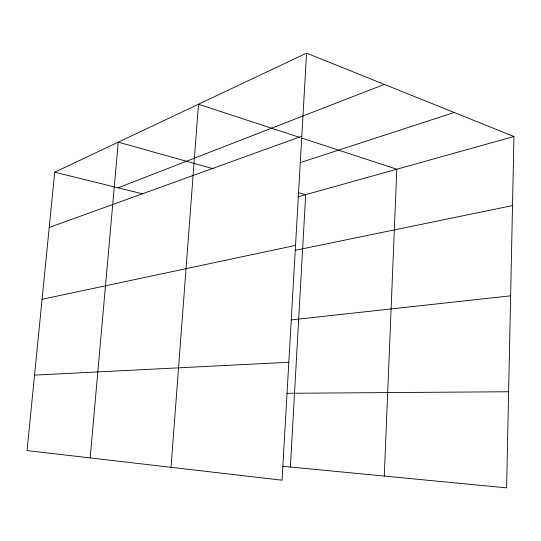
<?xml version="1.0" encoding="UTF-8"?>
<svg xmlns="http://www.w3.org/2000/svg" width="541" height="541" viewBox="0 0 541 541"><rect width="100%" height="100%" fill="white"/><g stroke="black" fill="none" stroke-linecap="round" stroke-linejoin="round"><path stroke-width="0.81" d="M306.571 53.146L282.05 480.198L27.05 450.585L54.709 172.2L306.571 53.146L513.95 136.508L506.613 487.854L282.821 466.295M384.272 476.066L396.803 169.218L301.871 138.117M290.375 467.025L305.679 194.659L298.395 192.616M171.017 467.302L198.473 104.244L299.477 137.333M90.171 457.916L118.256 142.161L213.269 168.778M118.1 187.815L384.293 84.389M49.217 227.47L301.804 136.224M300.201 162.631L454.203 112.487M297.536 196.931L513.95 136.508M42.083 299.281L295.535 245.398M295.203 250.314L512.51 205.587M291.132 319.893L510.623 295.832M34.55 375.116L288.826 362.267M286.926 393.3L508.621 391.752M54.709 172.2L142.608 193.847"/></g></svg>
